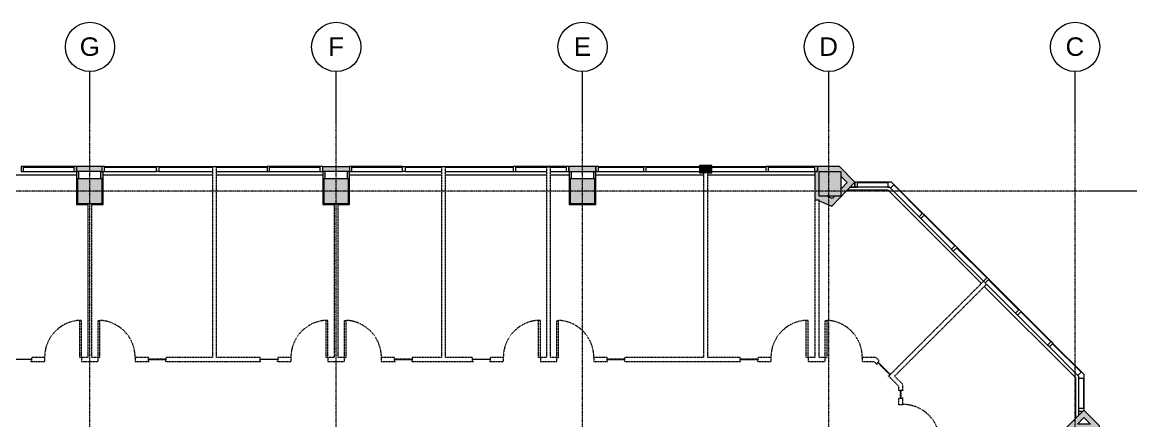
# Model space of a CAD drawing. Header units: inches. Extents: x -1424 to 1384, y 72 to 1893.
# Drawn here: x 298 to 1384, y 1504 to 1893 of the extents above; entities that cross this region are included whole.
import ezdxf

# ---------------------------------------------------------------- set-up
doc = ezdxf.new("R2010")
doc.units = ezdxf.units.IN
doc.header["$MEASUREMENT"] = 0
for name, pattern in [('Demolished', [0.1875, 0.125, -0.0625]), ('Demolished 3_128_', [0.046875, 0.023437, -0.023437]), ('Grid Line 1_4_', [0.4375, 0.25, -0.0625, 0.0625, -0.0625]), ('Hidden 1_16_', [0.09375, 0.0625, -0.03125])]:
    doc.linetypes.add(name, pattern=pattern)
for name, color, linetype, lineweight in [('820 1st St NE_04_Clean_dwg', 8, 'Continuous', 9), ('A-DOOR', 31, 'Demolished', 9), ('A-GLAZ', 151, 'Demolished', 9), ('A-WALL', 113, 'Continuous', 13), ('IRF-COLUMN', 7, 'Continuous', 9), ('IRF-COLUMN-HATCH', 7, 'Continuous', 9), ('IRF-WALL-FULL-HT', 7, 'Continuous', 9), ('IRF-WALL-FULL-HT-HATCH', 7, 'Continuous', 9), ('IRF-WINDOW', 7, 'Continuous', 9), ('S-COLS', 52, 'Continuous', 13), ('S-GRID', 1, 'Continuous', 9), ('S-GRID-IDEN', 1, 'Continuous', 9)]:
    doc.layers.add(name, color=color, linetype=linetype, lineweight=lineweight)
doc.styles.add('Arial', font='arial.ttf', dxfattribs={"height": 18})

# ---------------------------------------------------------------- blocks, each defined once
blk = doc.blocks.new('Single-Flush - 36_ x 96_-2566598-New Construction - Demolition Plan')
at = {"layer": 'A-DOOR', "color": 250, "linetype": 'Hidden 1_16_', "lineweight": 20}
for p, q in [((16.2, 2), (16.2, 38)), ((18, 38), (16.2, 38)), ((18, 2), (18, 38)), ((18, 2), (16.2, 2))]:
    blk.add_line(p, q, dxfattribs=at)
at = {"layer": 'A-DOOR', "color": 7, "linetype": 'Demolished 3_128_'}
blk.add_arc((18, 2), 36.1, 92.7812, 180, dxfattribs=at)
blk = doc.blocks.new('Single-Flush - 36_ x 96_-V2-New Construction - Demolition Plan')
at = {"layer": 'A-DOOR', "color": 250, "linetype": 'Hidden 1_16_', "lineweight": 20}
for p, q in [((16.2, -2), (16.2, -38)), ((18, -2), (16.2, -2)), ((18, -2), (18, -38)), ((18, -38), (16.2, -38))]:
    blk.add_line(p, q, dxfattribs=at)
at = {"layer": 'A-DOOR', "color": 7, "linetype": 'Demolished 3_128_'}
blk.add_arc((18, -2), 36.1, 180, 267.2188, dxfattribs=at)
blk = doc.blocks.new('Fixed Glass at Centerline of Wall - Instance-2575836-New Construction - Demolition Plan')
at = {"layer": 'A-GLAZ', "color": 250, "linetype": 'Hidden 1_16_', "lineweight": 20}
for p, q in [((-5.5, 0.25), (2.5, 0.25)), ((2.5, -0.25), (-5.5, -0.25)), ((-5.5, -2), (-4.75, -2)), ((2.5, -2), (1.75, -2))]:
    blk.add_line(p, q, dxfattribs=at)
blk = doc.blocks.new('Fixed Glass at Centerline of Wall - Instance-2575288-New Construction - Demolition Plan')
at = {"layer": 'A-GLAZ', "color": 250, "linetype": 'Hidden 1_16_', "lineweight": 20}
for p, q in [((-10, 2), (-9.25, 2)), ((7, 0.25), (-10, 0.25)), ((7, 2), (6.25, 2)), ((-10, -0.25), (7, -0.25))]:
    blk.add_line(p, q, dxfattribs=at)
blk = doc.blocks.new('Fixed Glass at Centerline of Wall - Instance-2575469-New Construction - Demolition Plan')
at = {"layer": 'A-GLAZ', "color": 250, "linetype": 'Hidden 1_16_', "lineweight": 20}
for p, q in [((-10, 0.25), (7, 0.25)), ((7, -0.25), (-10, -0.25)), ((-10, -2), (-9.25, -2)), ((7, -2), (6.25, -2))]:
    blk.add_line(p, q, dxfattribs=at)
blk = doc.blocks.new('Concrete-Square-Column - 24 x 24-2599265-New Construction - Demolition Plan')
at = {"layer": 'S-COLS', "lineweight": 9}
blk.add_hatch(color=55, dxfattribs=at).paths.add_polyline_path([(-12, -12), (12, -12), (12, 12), (-12, 12), (-12, -4.9)], flags=0)
at = {"layer": 'S-COLS', "color": 250, "lineweight": 20}
for p, q in [((12, 12), (-12, 12)), ((-12, 12), (-12, -12)), ((12, -12), (12, 12)), ((-12, -12), (12, -12))]:
    blk.add_line(p, q, dxfattribs=at)
blk = doc.blocks.new('820 1st St NE_04_Clean_dwg-2391440-New Construction - Demolition Plan')
at = {"layer": 'IRF-COLUMN-HATCH'}
blk.add_hatch(color=256, dxfattribs=at).paths.add_polyline_path([(1074.9, 1723.6), (1096.4, 1723.6), (1096.4, 1746.9), (1074.5, 1746.9), (1074.5, 1723.6)], flags=0)
at = {"layer": 'IRF-WALL-FULL-HT-HATCH'}
for points in [[(351.4, 1747.1), (376.1, 1747.1), (376.1, 1752.1), (351.4, 1752.1)], [(593.5, 1747.1), (617.2, 1747.1), (617.2, 1752.1), (591.3, 1752.1), (591.3, 1747.1), (592.4, 1747.1)], [(833.5, 1747.1), (857.3, 1747.1), (857.3, 1752.1), (831.1, 1752.1), (831.1, 1747.1), (832.4, 1747.1)], [(966.4, 1746.1), (970.4, 1746.1), (970.4, 1753.1), (958.4, 1753.1), (958.4, 1746.1), (962.4, 1746.1)], [(351.3, 1715.1), (362.3, 1715.1), (362.3, 1715.8), (366.3, 1715.8), (366.3, 1715.1), (377.3, 1715.1), (377.3, 1747.1), (375, 1747.1), (375, 1740.1), (376.4, 1740.1), (376.4, 1716.1), (352.4, 1716.1), (352.4, 1740.1), (353.5, 1740.1), (353.5, 1747.1), (351.3, 1747.1), (351.3, 1716.1)], [(612.3, 1715.1), (617.3, 1715.1), (617.2, 1747.1), (615, 1747.1), (615, 1740.1), (616.4, 1740.1), (616.4, 1716.1), (592.4, 1716.1), (592.4, 1740.1), (593.5, 1740.1), (593.5, 1747.1), (591.3, 1747.1), (591.3, 1715.1), (606.3, 1715.1)], [(856.4, 1715.1), (857.3, 1715.1), (857.3, 1747.1), (855, 1747.1), (855, 1740.1), (856.4, 1740.1), (856.4, 1716.1), (832.4, 1716.1), (832.4, 1740.1), (833.5, 1740.1), (833.5, 1747.1), (831.3, 1747.1), (831.3, 1715.1), (855.3, 1715.1)]]:
    blk.add_hatch(color=256, dxfattribs=at).paths.add_polyline_path(points, flags=0)
h = blk.add_hatch(color=256, dxfattribs=at)
h.paths.add_polyline_path([(1087.2, 1713.4), (1109.8, 1737), (1094.7, 1752.1), (1073.4, 1752.1), (1073.4, 1747.1), (1070.9, 1747.1), (1070.9, 1720.3), (1072.9, 1719.4), (1074.9, 1719.4), (1074.9, 1718.6), (1081.5, 1715.8)], flags=0)
h.paths.add_polyline_path([(1087.5, 1721), (1081.5, 1723.6), (1074.5, 1723.6), (1074.5, 1746.9), (1096.4, 1746.9), (1096.4, 1742.5), (1102.4, 1736.5), (1096.4, 1730.2), (1096.4, 1723.6), (1090, 1723.6)], flags=0)
h = blk.add_hatch(color=256, dxfattribs=at)
h.paths.add_polyline_path([(1318.7, 1475.1), (1343.3, 1475.1), (1343.3, 1476.2), (1348.3, 1476.2), (1348.3, 1499.3), (1333, 1514.5), (1311.2, 1492.7), (1317, 1479.1), (1317.8, 1479.1), (1317.8, 1477.1)], flags=0)
h.paths.add_polyline_path([(1343.3, 1477.3), (1319.4, 1477.3), (1319.4, 1486.2), (1317.1, 1491.5), (1319.4, 1493.8), (1319.4, 1496.1), (1343.3, 1496.1), (1343.3, 1483.1)], flags=0)
h.paths.add_polyline_path([(1333, 1501.1), (1326.7, 1501.1), (1333, 1507.4), (1339.4, 1501.1)], flags=0)
at = {"layer": 'IRF-COLUMN', "flags": 128}
blk.add_lwpolyline([(1096.4, 1723.6), (1096.4, 1746.9), (1074.5, 1746.9), (1074.5, 1723.6)], close=True, dxfattribs=at)
at = {"layer": 'IRF-WALL-FULL-HT'}
for p, q in [((353.5, 1740.1), (353.5, 1747.1)), ((615, 1747.1), (615, 1740.1)), ((833.5, 1740.1), (833.5, 1747.1)), ((855, 1747.1), (855, 1740.1))]:
    blk.add_line(p, q, dxfattribs=at)
at = {"layer": 'IRF-WALL-FULL-HT', "flags": 128}
for points in [[(376.1, 1752.1), (351.4, 1752.1), (351.4, 1747.1)], [(606.3, 1715.1), (617.3, 1715.1), (617.3, 1747.1), (591.3, 1747.1), (591.3, 1752.1), (617.2, 1752.1), (617.2, 1747.1)], [(831.3, 1747.1), (831.3, 1715.1), (857.3, 1715.1), (857.3, 1752.1), (831.1, 1752.1), (831.1, 1747.1), (831.3, 1747.1), (833.5, 1747.1), (857.3, 1747.1)], [(970.4, 1753.1), (958.4, 1753.1), (958.4, 1746.1), (962.4, 1746.1)], [(966.4, 1746.1), (970.4, 1746.1), (970.4, 1753.1)], [(1073.4, 1752.1), (1073.4, 1747.1), (1070.9, 1747.1), (1070.9, 1720.3), (1072.9, 1719.4)], [(1074.9, 1718.6), (1087.2, 1713.4), (1109.8, 1736.9), (1094.7, 1752.1), (1073.4, 1752.1)], [(375, 1747.1), (351.3, 1747.1), (351.3, 1715.1), (362.3, 1715.1)], [(366.3, 1715.1), (377.3, 1715.1), (377.3, 1747.1)], [(375, 1740.1), (375, 1747.1), (377.3, 1747.1), (377.4, 1747.1)], [(593.5, 1740.1), (593.5, 1747.1), (591.3, 1747.1), (591.3, 1747.1), (591.3, 1715.1), (602.3, 1715.1)], [(1096.4, 1742.5), (1102.4, 1736.5), (1096.4, 1730.2)], [(1105, 1732), (1109.8, 1732), (1109.8, 1736.9)], [(1090, 1723.6), (1087.5, 1721), (1081.5, 1723.6)], [(1318.7, 1475.1), (1343.3, 1475.1), (1343.3, 1476.2), (1348.3, 1476.2), (1348.3, 1499.3), (1333, 1514.5), (1311.2, 1492.7), (1317, 1479.1)]]:
    blk.add_lwpolyline(points, dxfattribs=at)
blk.add_lwpolyline([(1333, 1507.4), (1339.4, 1501.1), (1326.7, 1501.1)], close=True, dxfattribs=at)
at = {"layer": 'IRF-WINDOW'}
for p, q in [((299.7, 1751.6), (348.9, 1751.6)), ((378.6, 1751.6), (429.1, 1751.6)), ((431.6, 1751.6), (483.8, 1751.6)), ((487.8, 1751.6), (537, 1751.6)), ((539.5, 1751.6), (588.8, 1751.6)), ((619.7, 1751.6), (669, 1751.6)), ((671.5, 1751.6), (706.8, 1751.6)), ((779.4, 1751.6), (809.3, 1751.6)), ((813.3, 1751.6), (828.6, 1751.6)), ((859.8, 1751.6), (904, 1751.6)), ((906.5, 1751.6), (958.4, 1751.6)), ((970.4, 1752.1), (1023, 1752.1)), ((970.4, 1751.6), (1023, 1751.6)), ((1025.5, 1751.6), (1070.9, 1751.6)), ((247.8, 1744.1), (351.3, 1744.1)), ((377.3, 1744.1), (483.8, 1744.1)), ((378.6, 1747.1), (429.1, 1747.1)), ((431.6, 1747.1), (483.8, 1747.1)), ((487.8, 1747.1), (537, 1747.1)), ((487.8, 1744.1), (591.3, 1744.1)), ((617.3, 1744.1), (706.8, 1744.1)), ((619.7, 1747.1), (669, 1747.1)), ((671.5, 1747.1), (706.8, 1747.1)), ((710.8, 1744.1), (809.3, 1744.1)), ((779.4, 1747.1), (809.3, 1747.1)), ((813.3, 1744.1), (831.3, 1744.1)), ((857.3, 1744.1), (962.4, 1744.1)), ((906.5, 1747.1), (958.4, 1747.1)), ((966.4, 1744.1), (1070.9, 1744.1)), ((970.4, 1747.1), (1023, 1747.1)), ((1112.3, 1736.5), (1142, 1736.5)), ((1147.7, 1734.1), (1175.5, 1706.3)), ((1177.2, 1704.6), (1207.1, 1674.7)), ((1207.5, 1675), (1177.6, 1704.9)), ((1208.9, 1672.9), (1238.2, 1643.6)), ((1238.6, 1643.9), (1209.3, 1673.3)), ((1235.2, 1640.2), (1235.1, 1640.4)), ((1240, 1641.8), (1269.6, 1612.2)), ((1271.4, 1610.5), (1300.7, 1581.1)), ((1301.1, 1581.5), (1271.7, 1610.8)), ((1302.5, 1579.4), (1330.2, 1551.6)), ((1328.1, 1545.9), (1333.1, 1545.9)), ((1332.6, 1545.9), (1332.6, 1516.1)), ((1333.1, 1516.1), (1328.1, 1516.1)), ((1328.1, 1513.6), (1332.1, 1513.6))]:
    blk.add_line(p, q, dxfattribs=at)
at = {"layer": 'IRF-WINDOW', "flags": 128}
for points in [[(348.9, 1747.1), (351.4, 1747.1), (351.4, 1752.1), (348.9, 1752.1), (299.7, 1752.1), (297.2, 1752.1), (297.2, 1747.1), (299.7, 1747.1), (299.7, 1752.1)], [(299.7, 1747.1), (348.9, 1747.1), (348.9, 1752.1)], [(378.6, 1752.1), (376.1, 1752.1), (376.1, 1747.1), (378.6, 1747.1), (378.6, 1752.1), (429.1, 1752.1)], [(431.6, 1752.1), (431.6, 1747.1), (429.1, 1747.1), (429.1, 1752.1), (431.6, 1752.1), (485.6, 1752.1), (537, 1752.1)], [(588.8, 1747.1), (591.3, 1747.1), (591.3, 1752.1), (588.8, 1752.1), (539.5, 1752.1), (537, 1752.1), (537, 1747.1), (539.5, 1747.1), (539.5, 1752.1)], [(539.5, 1747.1), (588.8, 1747.1), (588.8, 1752.1)], [(669, 1752.1), (619.7, 1752.1), (617.2, 1752.1), (617.2, 1747.1), (619.7, 1747.1), (619.7, 1752.1)], [(671.5, 1752.1), (671.5, 1747.1), (669, 1747.1), (669, 1752.1), (671.5, 1752.1), (725.5, 1752.1), (776.9, 1752.1)], [(710.8, 1751.6), (725.5, 1751.6), (776.9, 1751.6)], [(828.6, 1747.1), (831.1, 1747.1), (831.1, 1752.1), (828.6, 1752.1), (779.4, 1752.1), (776.9, 1752.1), (776.9, 1747.1), (779.4, 1747.1), (779.4, 1752.1)], [(813.3, 1747.1), (828.6, 1747.1), (828.6, 1752.1)], [(859.8, 1752.1), (857.3, 1752.1), (857.3, 1747.1), (859.8, 1747.1), (859.8, 1752.1), (904, 1752.1), (906.5, 1752.1), (958.4, 1752.1)], [(859.8, 1747.1), (904, 1747.1), (904, 1752.1)], [(904, 1747.1), (906.5, 1747.1), (906.5, 1752.1)], [(1070.9, 1747.1), (1073.4, 1747.1), (1073.4, 1752.1), (1070.9, 1752.1), (1025.5, 1752.1), (1023, 1752.1), (1023, 1747.1), (1025.5, 1747.1), (1025.5, 1752.1)], [(1025.5, 1747.1), (1070.9, 1747.1), (1070.9, 1752.1)], [(710.8, 1747.1), (725.5, 1747.1), (776.9, 1747.1)], [(1233.1, 1638.1), (1142.3, 1729), (1102.1, 1729)], [(1142, 1737), (1142, 1732), (1143.5, 1732), (1144.5, 1730.9), (1148.1, 1734.5), (1144.5, 1730.9), (1143.5, 1732), (1105, 1732)], [(1175.8, 1706.7), (1145.6, 1737), (1112.3, 1737)], [(1172.3, 1703.2), (1175.8, 1706.7), (1177.6, 1704.9), (1174.1, 1701.4), (1172.3, 1703.2), (1144.5, 1730.9)], [(1203.9, 1671.5), (1207.5, 1675), (1209.3, 1673.3), (1205.7, 1669.7), (1203.9, 1671.5), (1174.1, 1701.4)], [(1240.4, 1642.2), (1238.6, 1643.9), (1235.1, 1640.4), (1205.7, 1669.7)], [(1269.9, 1612.6), (1240.4, 1642.2), (1236.8, 1638.6)], [(1325.1, 1506.6), (1325.1, 1546.1), (1235.9, 1635.3)], [(1266.4, 1609.1), (1269.9, 1612.6), (1271.7, 1610.8), (1268.2, 1607.3), (1266.4, 1609.1), (1238.1, 1637.4)], [(1297.5, 1577.9), (1301.1, 1581.5), (1302.8, 1579.7), (1299.3, 1576.2), (1297.5, 1577.9), (1268.2, 1607.3)], [(1328.1, 1509.6), (1328.1, 1516.1), (1328.1, 1545.9), (1328.1, 1547.4), (1327, 1548.4), (1330.6, 1552), (1327, 1548.4), (1299.3, 1576.2)], [(1333.1, 1514.5), (1333.1, 1516.1), (1333.1, 1549.5), (1302.8, 1579.7)]]:
    blk.add_lwpolyline(points, dxfattribs=at)
blk.add_lwpolyline([(1109.8, 1732), (1112.3, 1732), (1112.3, 1737), (1109.8, 1737)], close=True, dxfattribs=at)
blk = doc.blocks.new('Grid - FORM Grid Head - Circle-162545-New Construction - Demolition Plan')
at = {"layer": 'S-GRID-IDEN'}
blk.add_circle((0, 0), 0.25, dxfattribs=at)

msp = doc.modelspace()

# ---------------------------------------------------------------- linework, layer by layer
at = {"layer": 'A-WALL', "color": 250, "linetype": 'Hidden 1_16_', "lineweight": 20}
for p, q in [((483.8, 1751.8), (483.8, 1566.1)), ((487.8, 1751.8), (483.8, 1751.8)), ((487.8, 1566.1), (487.8, 1751.8)), ((706.8, 1751.8), (706.8, 1566.1)), ((710.8, 1751.8), (706.8, 1751.8)), ((710.8, 1566.1), (710.8, 1751.8)), ((809.3, 1751.6), (809.3, 1566.1)), ((813.3, 1751.6), (809.3, 1751.6)), ((813.3, 1566.1), (813.3, 1751.6)), ((962.4, 1746.1), (962.4, 1566.1)), ((966.4, 1746.1), (962.4, 1746.1)), ((966.4, 1566.1), (966.4, 1746.1)), ((1070.9, 1719.4), (1070.9, 1566.1)), ((1074.9, 1719.4), (1070.9, 1719.4)), ((1074.9, 1566.1), (1074.9, 1719.4)), ((362.3, 1715.8), (362.3, 1566.1)), ((366.3, 1715.8), (362.3, 1715.8)), ((366.3, 1566.1), (366.3, 1715.8)), ((602.3, 1715.1), (602.3, 1566.1)), ((606.3, 1715.1), (602.3, 1715.1)), ((606.3, 1566.1), (606.3, 1715.1)), ((1235.2, 1640.2), (1142.7, 1547.7)), ((1238.1, 1637.4), (1235.2, 1640.2)), ((1148.4, 1547.7), (1238.1, 1637.4)), ((320.3, 1566.1), (307.3, 1566.1)), ((307.3, 1566.1), (307.3, 1562.1)), ((320.3, 1562.1), (320.3, 1566.1)), ((362.3, 1566.1), (356.3, 1566.1)), ((356.3, 1566.1), (356.3, 1562.1)), ((372.3, 1566.1), (366.3, 1566.1)), ((372.3, 1562.1), (372.3, 1566.1)), ((421.3, 1566.1), (408.3, 1566.1)), ((408.3, 1566.1), (408.3, 1562.1)), ((421.3, 1562.1), (421.3, 1566.1)), ((483.8, 1566.1), (438.3, 1566.1)), ((438.3, 1566.1), (438.3, 1562.1)), ((530.3, 1566.1), (487.8, 1566.1)), ((530.3, 1562.1), (530.3, 1566.1)), ((560.3, 1566.1), (547.3, 1566.1)), ((547.3, 1566.1), (547.3, 1562.1)), ((560.3, 1562.1), (560.3, 1566.1)), ((602.3, 1566.1), (596.3, 1566.1)), ((596.3, 1566.1), (596.3, 1562.1)), ((612.3, 1566.1), (606.3, 1566.1)), ((612.3, 1562.1), (612.3, 1566.1)), ((661.3, 1566.1), (648.3, 1566.1)), ((648.3, 1566.1), (648.3, 1562.1)), ((661.3, 1562.1), (661.3, 1566.1)), ((706.8, 1566.1), (678.3, 1566.1)), ((678.3, 1566.1), (678.3, 1562.1)), ((737.3, 1566.1), (710.8, 1566.1)), ((737.3, 1562.1), (737.3, 1566.1)), ((767.3, 1566.1), (754.3, 1566.1)), ((754.3, 1566.1), (754.3, 1562.1)), ((767.3, 1562.1), (767.3, 1566.1)), ((809.3, 1566.1), (803.3, 1566.1)), ((803.3, 1566.1), (803.3, 1562.1)), ((819.3, 1566.1), (813.3, 1566.1)), ((819.3, 1562.1), (819.3, 1566.1)), ((868.3, 1566.1), (855.3, 1566.1)), ((855.3, 1566.1), (855.3, 1562.1)), ((868.3, 1562.1), (868.3, 1566.1)), ((962.4, 1566.1), (885.3, 1566.1)), ((885.3, 1566.1), (885.3, 1562.1)), ((998.1, 1566.1), (966.4, 1566.1)), ((998.1, 1562.1), (998.1, 1566.1)), ((1028.1, 1566.1), (1015.1, 1566.1)), ((1015.1, 1566.1), (1015.1, 1562.1)), ((1028.1, 1562.1), (1028.1, 1566.1)), ((1070.9, 1566.1), (1064.1, 1566.1)), ((1064.1, 1566.1), (1064.1, 1562.1)), ((1080.9, 1566.1), (1074.9, 1566.1)), ((1080.9, 1562.1), (1080.9, 1566.1)), ((1130.1, 1566.1), (1116.9, 1566.1)), ((1116.9, 1566.1), (1116.9, 1562.1)), ((1133.6, 1562.6), (1130.1, 1566.1)), ((307.3, 1562.1), (320.3, 1562.1)), ((356.3, 1562.1), (372.3, 1562.1)), ((408.3, 1562.1), (421.3, 1562.1)), ((438.3, 1562.1), (530.3, 1562.1)), ((547.3, 1562.1), (560.3, 1562.1)), ((596.3, 1562.1), (612.3, 1562.1)), ((648.3, 1562.1), (661.3, 1562.1)), ((678.3, 1562.1), (737.3, 1562.1)), ((754.3, 1562.1), (767.3, 1562.1)), ((803.3, 1562.1), (819.3, 1562.1)), ((855.3, 1562.1), (868.3, 1562.1)), ((885.3, 1562.1), (998.1, 1562.1)), ((1015.1, 1562.1), (1028.1, 1562.1)), ((1064.1, 1562.1), (1080.9, 1562.1)), ((1116.9, 1562.1), (1128.4, 1562.1)), ((1128.4, 1562.1), (1130.7, 1559.8)), ((1130.7, 1559.8), (1133.6, 1562.6)), ((1142.7, 1547.7), (1152.4, 1538.1)), ((1156.4, 1539.7), (1148.4, 1547.7)), ((1152.4, 1538.1), (1152.4, 1534.1)), ((1152.4, 1534.1), (1156.4, 1534.1)), ((1156.4, 1534.1), (1156.4, 1539.7)), ((1152.4, 1526.1), (1152.4, 1520.1)), ((1156.4, 1526.1), (1152.4, 1526.1)), ((1156.4, 1520.1), (1156.4, 1526.1)), ((1152.4, 1520.1), (1156.4, 1520.1))]:
    msp.add_line(p, q, dxfattribs=at)
at = {"layer": 'S-GRID'}
for p, q in [((364.4, 1796.7), (364.4, 1844.7)), ((604.4, 1796.7), (604.4, 1844.7)), ((844.4, 1796.7), (844.4, 1844.7)), ((1084.4, 1796.7), (1084.4, 1844.7)), ((1324.4, 1796.7), (1324.4, 1844.7)), ((1384.4, 1728.1), (1336.4, 1728.1))]:
    msp.add_line(p, q, dxfattribs=at)
at = {"layer": 'S-GRID', "linetype": 'Grid Line 1_4_'}
for p, q in [((364.4, 120.1), (364.4, 1796.7)), ((604.4, 120.1), (604.4, 1796.7)), ((844.4, 120.1), (844.4, 1796.7)), ((1084.4, 120.1), (1084.4, 1796.7)), ((1324.4, 120.1), (1324.4, 1796.7)), ((1336.4, 1728.1), (-1328.1, 1728.1))]:
    msp.add_line(p, q, dxfattribs=at)

# ---------------------------------------------------------------- block references
at = {"layer": '820 1st St NE_04_Clean_dwg', "color": 7}
msp.add_blockref('820 1st St NE_04_Clean_dwg-2391440-New Construction - Demolition Plan', (0, 0), dxfattribs=at)
at = {"layer": 'A-DOOR', "color": 7, "linetype": 'Demolished 3_128_'}
for p in [(338.3, 1564.1), (578.3, 1564.1), (785.3, 1564.1), (1046.1, 1564.1)]:
    msp.add_blockref('Single-Flush - 36_ x 96_-2566598-New Construction - Demolition Plan', p, dxfattribs=at)
for name, p, rotation in [('Single-Flush - 36_ x 96_-V2-New Construction - Demolition Plan', (390.3, 1564.1), 180), ('Single-Flush - 36_ x 96_-V2-New Construction - Demolition Plan', (630.3, 1564.1), 180), ('Single-Flush - 36_ x 96_-V2-New Construction - Demolition Plan', (837.3, 1564.1), 180), ('Single-Flush - 36_ x 96_-V2-New Construction - Demolition Plan', (1098.9, 1564.1), 180), ('Single-Flush - 36_ x 96_-2566598-New Construction - Demolition Plan', (1154.4, 1502.1), 269.9999999999999)]:
    msp.add_blockref(name, p, dxfattribs=dict(at, rotation=rotation))
at = {"layer": 'A-GLAZ', "color": 7, "linetype": 'Demolished 3_128_'}
for p in [(300.3, 1564.1), (540.3, 1564.1), (747.3, 1564.1)]:
    msp.add_blockref('Fixed Glass at Centerline of Wall - Instance-2575469-New Construction - Demolition Plan', p, dxfattribs=at)
for name, p, rotation in [('Fixed Glass at Centerline of Wall - Instance-2575288-New Construction - Demolition Plan', (428.3, 1564.1), 180), ('Fixed Glass at Centerline of Wall - Instance-2575288-New Construction - Demolition Plan', (668.3, 1564.1), 180), ('Fixed Glass at Centerline of Wall - Instance-2575288-New Construction - Demolition Plan', (875.3, 1564.1), 180), ('Fixed Glass at Centerline of Wall - Instance-2575288-New Construction - Demolition Plan', (1005.1, 1564.1), 180), ('Fixed Glass at Centerline of Wall - Instance-2575288-New Construction - Demolition Plan', (1137.1, 1556.2), 134.9999999999998), ('Fixed Glass at Centerline of Wall - Instance-2575836-New Construction - Demolition Plan', (1154.4, 1531.6), 89.99999999999991)]:
    msp.add_blockref(name, p, dxfattribs=dict(at, rotation=rotation))
at = {"layer": 'S-COLS', "lineweight": 9}
for p in [(364.4, 1728.1), (604.4, 1728.1), (844.4, 1728.1)]:
    msp.add_blockref('Concrete-Square-Column - 24 x 24-2599265-New Construction - Demolition Plan', p, dxfattribs=at)
at = {"layer": 'S-GRID-IDEN', "xscale": 95.99999999999994, "yscale": 95.99999999999994, "zscale": 95.99999999999994}
for p in [(364.4, 1868.7), (604.4, 1868.7), (844.4, 1868.7), (1084.4, 1868.7), (1324.4, 1868.7)]:
    msp.add_blockref('Grid - FORM Grid Head - Circle-162545-New Construction - Demolition Plan', p, dxfattribs=at)

# ---------------------------------------------------------------- texts
at = {"layer": 'S-GRID-IDEN', "char_height": 18, "attachment_point": 1, "style": 'Arial'}
for s, insert, width in [('G', (354.4, 1878), 23.937), ('F', (596.5, 1878), 18.786), ('E', (835.9, 1878), 20.301), ('D', (1075.1, 1878), 22.119), ('C', (1315.1, 1878), 22.119)]:
    msp.add_mtext(s, dxfattribs=dict(at, insert=insert, width=width))

doc.saveas('drawing.dxf')
